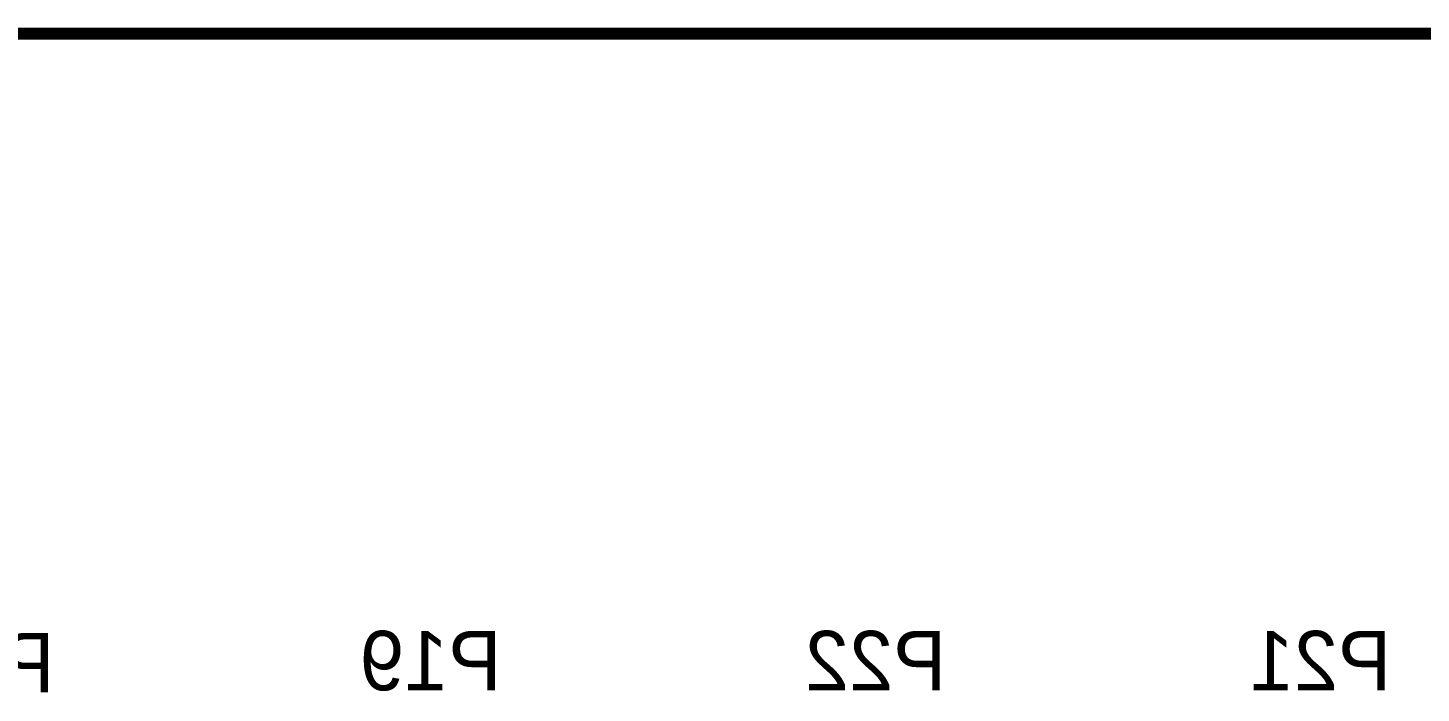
# Model space of a CAD drawing. Extents: x 11.69 to 17.18, y 4.05 to 12.26.
# Drawn here: x 14.37 to 15.776, y 11.584 to 12.256 of the extents above; entities that cross this region are included whole.
import ezdxf

# ---------------------------------------------------------------- set-up
doc = ezdxf.new("R2010")
doc.units = 0
doc.layers.add('BOTTOMOVERLAY', color=54, linetype='CONTINUOUS')
doc.layers.add('MECHANICAL1', color=6, linetype='CONTINUOUS')

msp = doc.modelspace()

# ---------------------------------------------------------------- linework, layer by layer
at = {"layer": 'MECHANICAL1', "const_width": 0.012}
msp.add_lwpolyline([(11.756, 12.25), (17.1058, 12.25)], dxfattribs=at)

# ---------------------------------------------------------------- texts
at = {"layer": 'BOTTOMOVERLAY', "text_generation_flag": 2}
for s, p in [('P3', (14.397, 11.585)), ('P19', (14.848, 11.587)), ('P22', (15.297, 11.587)), ('P21', (15.746, 11.587))]:
    msp.add_text(s, height=0.06, rotation=360, dxfattribs=at).set_placement(p)

doc.saveas('drawing.dxf')
